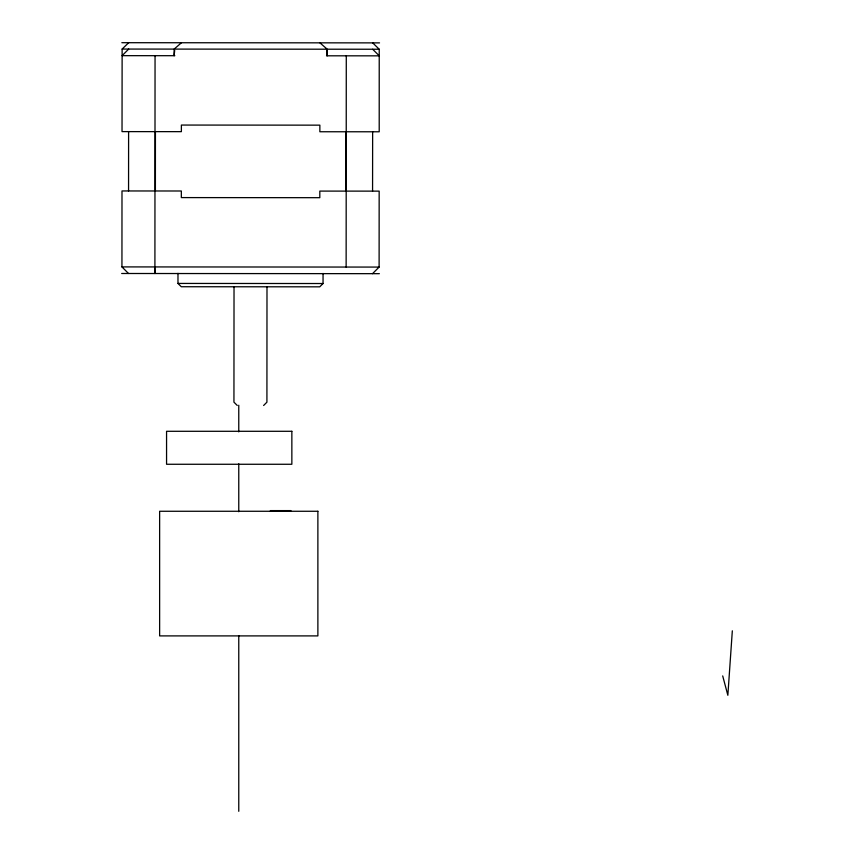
<?xml version="1.0" encoding="UTF-8"?>
<svg xmlns="http://www.w3.org/2000/svg" width="854" height="854" viewBox="0 0 854 854"><rect width="100%" height="100%" fill="white"/><g stroke="black" fill="none" stroke-linecap="round" stroke-linejoin="round"><path stroke-width="1.28" d="M128.527 273.504L121.941 266.907L121.994 190.954L181.336 190.997L181.336 197.594L319.812 197.69L319.812 191.093L379.165 191.136L379.112 267.078L372.515 273.675M128.687 42.7L122.133 49.062L122.026 131.612L181.379 131.655L181.379 125.058L319.866 125.154L319.855 131.751L379.208 131.783L379.229 49.244L372.675 42.871M128.559 190.965L128.602 131.612M155.054 55.681L154.905 273.526L154.691 266.928M155.396 190.976L155.428 131.633M323.058 273.461L323.047 283.528L319.748 286.827L181.272 286.731L177.974 283.432L177.984 273.355M234.028 286.837L233.943 402.159L237.241 405.458M266.992 286.859L266.918 402.191L263.619 405.479M345.763 191.115L345.806 131.762M346.137 267.056L346.286 55.82M372.568 191.136L372.643 131.783M732.326 630.818L727.854 695.295L722.697 675.909M174.696 50.418L174.12 55.702L174.131 49.105L181.443 42.743M128.687 49.073L122.122 55.659L174.835 55.702M290.851 510.607L270.408 510.607L270.408 511.268M121.834 42.7L379.528 42.881M122.133 49.062L379.229 49.244M326.506 55.809L379.261 55.841L372.664 49.244M121.941 266.907L379.112 267.078M121.674 273.493L379.368 273.675M177.974 283.432L323.047 283.528M319.919 42.839L327.221 49.212L327.221 55.809L326.655 50.525M290.509 510.607L290.509 511.268M289.485 510.607L289.485 511.268M287.862 510.607L287.862 511.268M285.738 510.607L285.748 511.268M283.272 510.607L283.282 511.268M280.635 510.607L280.635 511.268M277.988 510.607L277.988 511.268M275.522 510.607L275.522 511.268M273.408 510.607L273.408 511.268M271.785 510.607L271.775 511.268M270.761 510.607L270.761 511.268M238.768 405.244L238.768 431.878M238.768 463.829L238.768 511.749M238.768 635.568L238.768 811.3M291.854 431.291L166.562 431.291L166.562 464.266L291.854 464.266L291.854 431.291M317.88 511.268L159.634 511.268L159.634 635.899L317.88 635.899L317.88 511.268"/></g></svg>
